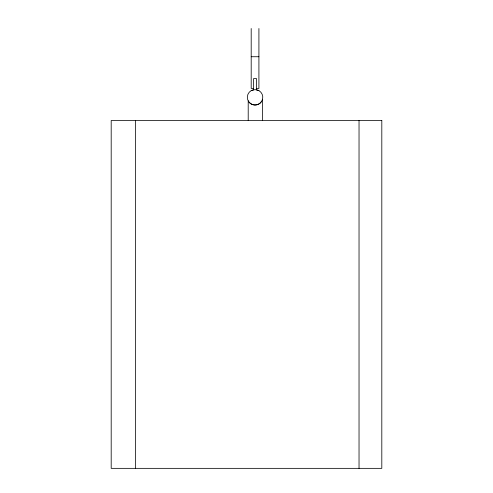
<?xml version="1.0" encoding="UTF-8"?>
<svg xmlns="http://www.w3.org/2000/svg" width="493" height="493" viewBox="0 0 493 493"><rect width="100%" height="100%" fill="white"/><g stroke="black" fill="none" stroke-linecap="round" stroke-linejoin="round"><path stroke-width="0.74" d="M261.389 101.718C258.696 105.896 251.929 106.131 249.014 102.082M251.19 90.657L255.054 89.584L258.917 90.657M251.19 56.732L258.917 56.732M253.575 88.42L251.19 88.42L251.19 28.514M256.533 88.42L258.917 88.42L258.917 28.514M359.033 120.502L359.033 468.35M262.498 99.272L262.498 120.502M256.533 89.726L256.533 78.59L253.575 78.59L253.575 89.726M248.207 100.825L248.207 120.502M135.501 120.502L135.501 468.35M256.563 89.732A7.728 7.728 0 0 1 261.481 101.607A7.728 7.728 0 0 1 248.626 101.607A7.728 7.728 0 0 1 253.544 89.732M381.81 120.502L111.19 120.502L111.19 468.35L381.81 468.35L381.81 120.502"/></g></svg>
